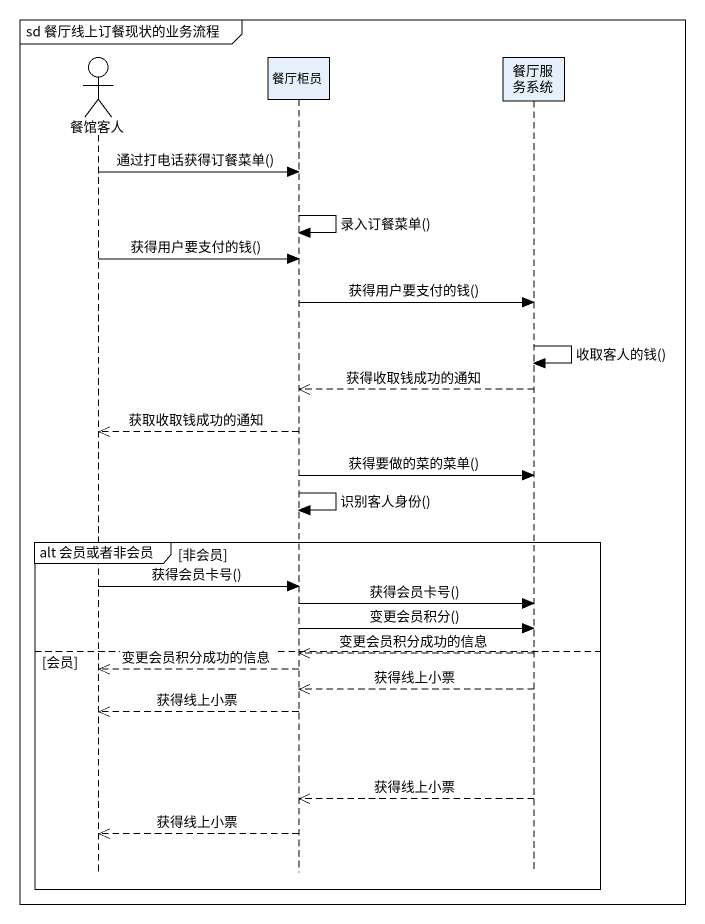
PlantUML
@startuml
mainframe sd 餐厅线上订餐现状的业务流程
hide footbox
actor 餐馆客人
participant 餐厅柜员
participant 餐厅服务系统

餐馆客人 -> 餐厅柜员 : 通过打电话获得订餐菜单()
餐厅柜员 -> 餐厅柜员 : 录入订餐菜单()
餐馆客人 -> 餐厅柜员 : 获得用户要支付的钱()
餐厅柜员 -> 餐厅服务系统 : 获得用户要支付的钱()
餐厅服务系统 -> 餐厅服务系统 : 收取客人的钱()
餐厅服务系统 -->> 餐厅柜员 : 获得收取钱成功的通知
餐厅柜员 -->> 餐馆客人 : 获取收取钱成功的通知
餐厅柜员 -> 餐厅服务系统 : 获得要做的菜的菜单()
餐厅柜员 -> 餐厅柜员 : 识别客人身份()
group alt 会员或者非会员 [非会员]
  餐馆客人 -> 餐厅柜员 : 获得会员卡号()
  餐厅柜员 -> 餐厅服务系统 : 获得会员卡号()
  餐厅柜员 -> 餐厅服务系统 : 变更会员积分()
else 会员
  餐厅服务系统 -->> 餐厅柜员 : 变更会员积分成功的信息
  餐厅柜员 -->> 餐馆客人 : 变更会员积分成功的信息
  餐厅服务系统 -->> 餐厅柜员 : 获得线上小票
  餐厅柜员 -->> 餐馆客人 : 获得线上小票
  餐厅服务系统 -->> 餐厅柜员 : 获得线上小票
  餐厅柜员 -->> 餐馆客人 : 获得线上小票
end
@enduml
